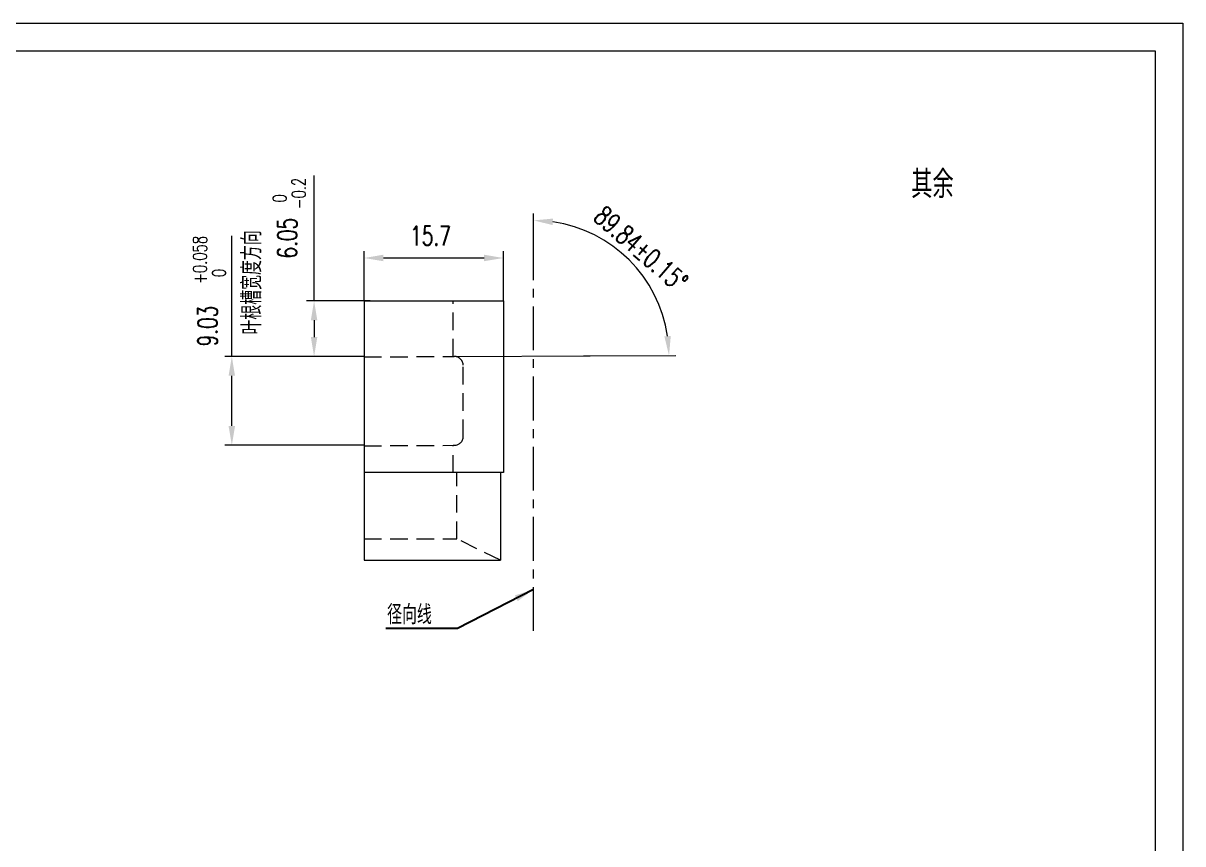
# Model space of a CAD drawing. Header units: inches. Extents: x 1727 to 2147, y 501 to 798.
# Drawn here: x 1936.7 to 2146.7, y 650 to 798.5 of the extents above; entities that cross this region are included whole.
import ezdxf

# ---------------------------------------------------------------- set-up
doc = ezdxf.new("R2010")
doc.units = ezdxf.units.IN
doc.header["$MEASUREMENT"] = 0
doc.linetypes.add('CENTER', pattern=[50.8, 31.75, -6.35, 6.35, -6.35])
doc.linetypes.add('DASHED', pattern=[19.05, 12.7, -6.35])
for name, color, linetype, lineweight in [('1轮廓实线层', 7, 'Continuous', 0), ('3中心线层', 1, 'CENTER', 0), ('4虚线层', 1, 'DASHED', 0), ('6文字层', 3, 'Continuous', 0), ('7标注层', 4, 'Continuous', 0), ('图框层', 7, 'Continuous', 0)]:
    doc.layers.add(name, color=color, linetype=linetype, lineweight=lineweight)
doc.styles.add('HCTC', font='ROMANS.SHX', dxfattribs={"width": 0.7, "bigfont": 'INTECAD.SHX'})
doc.dimstyles.new('副本HCTC 0.5', dxfattribs={"dimtxt": 3.5, "dimasz": 3.5, "dimexe": 1.25, "dimexo": 0, "dimgap": -1.5, "dimtad": 1, "dimdec": 4, "dimlfac": 0.5, "dimdsep": 46, "dimtxsty": 'HCTC', "dimcen": 2.5, "dimclrd": 4, "dimclrt": 3, "dimadec": 0, "dimazin": 2, "dimtp": 0.1, "dimtm": 0.1, "dimtfac": 0.71, "dimtdec": 4, "dimtofl": 0, "dimtmove": 0, "dimatfit": 3, "dimfxl": 0, "dimarcsym": 0})

# ---------------------------------------------------------------- blocks, each defined once
blk = doc.blocks.new('末叶根12.5-54.7')
at = {"layer": '6文字层', "color": 3, "char_height": 3.5, "attachment_point": 5, "rotation": 90, "style": 'HCTC'}
for s, insert in [('\\A1;{\\H0.71x;\\S 0^ -0.2;}', (215.41, 261.19)), ('\\A1;{\\H0.71x;\\S+0.058^  0;}', (200.97, 249.18))]:
    blk.add_mtext(s, dxfattribs=dict(at, insert=insert))
at = {"layer": '6文字层', "style": 'HCTC', "width": 0.7}
for tag, p, rotation in [('Δ', (270.3, 256.54), 318.8667), ('HG3', (216.82, 249.42), 90), ('HG4', (202.38, 233.53), 90), ('RG3', (98.78, 226.52), 319.9707), ('HG1', (54.94, 217.85), 90), ('HG2', (120.68, 217.21), 90), ('HGJ', (44.14, 215.11), 90), ('HG', (132.65, 215.11), 90), ('RG1', (60.06, 202.52), 39.6842), ('RG2', (102.25, 206.41), 319.9707), ('菱形角', (64.34, 76.32), 102.6874), ('B', (102.57, 73.45), 90)]:
    blk.add_attdef(tag, p, '', height=3.5, rotation=rotation, dxfattribs=at)
for tag, p in [('MH', (237.32, 251.8)), ('AG', (72.03, 224.82)), ('ALE', (80.45, 184.19)), ('AB', (103.74, 184.19)), ('A', (78.33, 173.56))]:
    blk.add_attdef(tag, p, '', height=3.5, dxfattribs=at)
blk = doc.blocks.new('ZwmFrameMain_A3^_^中文^_^landscape')
at = {"color": 7, "linetype": 'Continuous'}
for p, q in [((-25, 292), (395, 292)), ((395, 292), (395, -5))]:
    blk.add_line(p, q, dxfattribs=at)
at = {"color": 6, "linetype": 'Continuous'}
for p, q in [((0, 287), (390, 287)), ((390, 287), (390, 0))]:
    blk.add_line(p, q, dxfattribs=at)

msp = doc.modelspace()

# ---------------------------------------------------------------- linework, layer by layer
at = {"layer": '1轮廓实线层', "linetype": 'Continuous', "lineweight": 15}
for p, q in [((1998.45, 748.25), (2023.69, 748.25)), ((2023.69, 748.25), (2023.69, 717.17)), ((2023.69, 717.17), (1998.45, 717.17)), ((2023.15, 717.17), (2023.15, 701.31)), ((1998.45, 701.31), (2023.15, 701.31))]:
    msp.add_line(p, q, dxfattribs=at)
at = {"layer": '1轮廓实线层'}
msp.add_line((1998.45, 748.25), (1998.45, 701.31), dxfattribs=at)
at = {"layer": '3中心线层', "ltscale": 0.25}
msp.add_line((2029.14, 688.51), (2029.14, 753), dxfattribs=at)
at = {"layer": '4虚线层', "ltscale": 0.25}
for p, q in [((2014.59, 738.19), (2014.59, 748.25)), ((1998.45, 738.11), (2014.59, 738.19)), ((2014.59, 738.19), (2014.8, 738.19)), ((2016.41, 723.6), (2016.41, 736.59)), ((1998.45, 722.03), (2014.59, 722.11)), ((2014.59, 717.17), (2014.59, 722.11)), ((2014.59, 722.11), (2014.82, 722.11)), ((2015.28, 717.17), (2014.59, 717.17)), ((2015.28, 705.17), (2015.28, 717.17)), ((1998.45, 705.17), (2015.28, 705.17)), ((2023.15, 701.31), (2015.28, 705.17))]:
    msp.add_line(p, q, dxfattribs=at)
for centre, start, end in [((2014.81, 736.59), 0, 90.24), ((2014.81, 723.71), 270.26, 0)]:
    msp.add_arc(centre, 1.6, start, end, dxfattribs=at)
at = {"layer": '7标注层', "color": 4}
for p, q in [((1989.41, 748.25), (1989.41, 770.94)), ((1974.51, 738.19), (1974.51, 760.02)), ((1989.41, 744.75), (1989.41, 741.69)), ((1974.51, 725.61), (1974.51, 734.69))]:
    msp.add_line(p, q, dxfattribs=at)
at = {"layer": '7标注层'}
for p, q in [((2029.14, 753), (2029.14, 764.06)), ((1999.59, 748.25), (1988.01, 748.25)), ((1998.45, 738.19), (1973.26, 738.19)), ((2038.22, 738.3), (2054.94, 738.37)), ((1998.45, 722.11), (1973.26, 722.11))]:
    msp.add_line(p, q, dxfattribs=at)
at = {"layer": '7标注层', "ltscale": 0.25}
msp.add_line((2014.59, 738.19), (2039.38, 738.3), dxfattribs=at)
at = {"layer": '7标注层', "color": 4}
msp.add_arc((2029.14, 738.25), 24.56, 8.433, 81.827, dxfattribs=at)
for points in [[(2032.59, 761.98), (2032.67, 763.14), (2029.14, 762.81)], [(1988.82, 744.75), (1989.99, 744.75), (1989.41, 748.25)], [(1989.99, 741.69), (1988.82, 741.69), (1989.41, 738.19)], [(2054.01, 741.9), (2052.85, 741.81), (2053.69, 738.37)], [(1973.92, 734.69), (1975.09, 734.69), (1974.51, 738.19)], [(1975.09, 725.61), (1973.92, 725.61), (1974.51, 722.11)]]:
    msp.add_solid(points, dxfattribs=at)

# ---------------------------------------------------------------- texts
at = {"layer": '6文字层', "style": 'HCTC', "width": 0.7}
msp.add_text('其余', height=5, dxfattribs=at).set_placement((2097.55, 766.84))
msp.add_text('叶根槽宽度方向', height=3.5, rotation=90, dxfattribs=at).set_placement((1979.86, 742.16))

# ---------------------------------------------------------------- next in the draw order: block references
at = {"layer": '6文字层'}
ref = msp.add_blockref('末叶根12.5-54.7', (1769.49, 506.5), dxfattribs=at)
ref.add_attrib('MH', '15.7', (2006.81, 758.3), dxfattribs={"height": 3.5, "style": 'HCTC', "width": 0.7})
ref.add_attrib('Δ', '89.84±0.15°', (2039.79, 763.04), dxfattribs={"height": 3.5, "rotation": 318.8667, "style": 'HCTC', "width": 0.7})
ref.add_attrib('HG3', '6.05', (1986.31, 755.92), dxfattribs={"height": 3.5, "rotation": 90, "style": 'HCTC', "width": 0.7})
ref.add_attrib('HG4', '9.03', (1971.88, 740.02), dxfattribs={"height": 3.5, "rotation": 90, "style": 'HCTC', "width": 0.7})

# ---------------------------------------------------------------- next in the draw order: linework, layer by layer
at = {"layer": '7标注层'}
for p, q in [((1998.45, 748.25), (1998.45, 757.26)), ((2023.69, 748.25), (2023.69, 757.26)), ((2001.95, 756.01), (2020.19, 756.01))]:
    msp.add_line(p, q, dxfattribs=at)
for points in [[(2001.95, 755.43), (2001.95, 756.6), (1998.45, 756.01)], [(2020.19, 756.6), (2020.19, 755.43), (2023.69, 756.01)]]:
    msp.add_solid(points, dxfattribs=at)

# ---------------------------------------------------------------- next in the draw order: block references
at = {"layer": '图框层'}
msp.add_blockref('ZwmFrameMain_A3^_^中文^_^landscape', (1751.74, 506.5), dxfattribs=at)

# ---------------------------------------------------------------- next in the draw order: texts
at = {"layer": '6文字层', "color": 3, "insert": (2002.64, 689.73), "char_height": 3.5, "attachment_point": 7, "style": 'HCTC'}
msp.add_mtext('径向线', dxfattribs=at)

# ---------------------------------------------------------------- next in the draw order: leaders
at = {"layer": '7标注层'}
msp.add_leader([(2029.14, 696.03), (2015.41, 688.97), (2002.39, 688.97)], dimstyle='副本HCTC 0.5', override={"dimgap": 1.5, "dimtad": 0}, dxfattribs=at)

doc.saveas('drawing.dxf')
